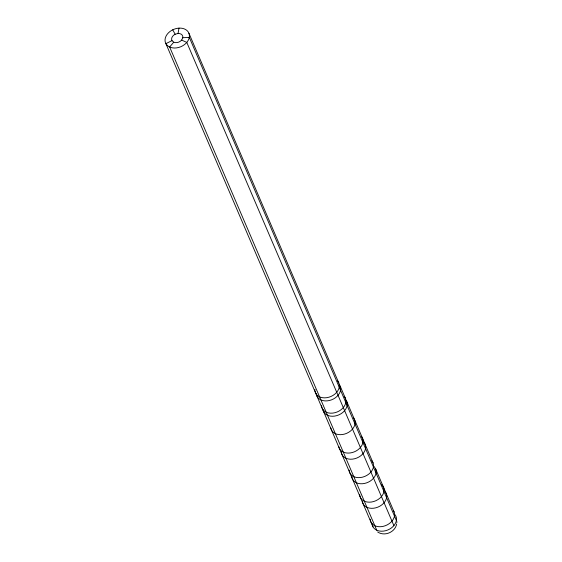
<?xml version="1.0" encoding="UTF-8"?>
<svg xmlns="http://www.w3.org/2000/svg" width="562" height="562" viewBox="0 0 562 562"><rect width="100%" height="100%" fill="white"/><g stroke="black" fill="none" stroke-linecap="round" stroke-linejoin="round"><path stroke-width="0.84" d="M396.913 522.456L396.955 521.768M396.393 520.56L189.296 37.366L182.798 37.738A5.838 4.334 -23.2 0 0 178.042 33.474L178.997 28.121M396.674 523.924C395.234 532.235 384.548 536.745 377.594 531.954M182.798 37.738L181.638 40.078A5.838 4.334 -23.2 0 1 173.728 42.192L169.654 47.018L376.751 530.212M178.042 33.474L175.147 34.247A5.838 4.334 -23.2 0 0 171.993 40.633L165.888 43.632L372.985 526.833M181.638 40.078L186.795 42.424L393.892 525.625M173.728 42.192L171.993 40.633M172.724 29.8L175.147 34.247M188.916 33.228A12.652 9.385 -23.2 0 1 174.41 48.023A12.652 9.385 -23.2 0 1 168.354 32.933A12.652 9.385 -23.2 0 1 188.916 33.228L338.851 383.059M340.172 386.129L345.426 398.402M346.747 401.472L373.049 462.849M375.683 468.989L394.095 511.947M394.714 514.335A12.652 9.385 -23.2 0 1 387.822 529.973A12.652 9.385 -23.2 0 1 372.128 523.672M393.309 510.507A12.652 9.385 -23.2 0 1 385.384 525.695A12.652 9.385 -23.2 0 1 370.21 519.19M361.745 436.857A12.652 9.385 -23.2 0 1 354.334 451.841A12.652 9.385 -23.2 0 1 338.717 446.376M353.336 417.798A12.652 9.385 -23.2 0 1 346.951 433.211A12.652 9.385 -23.2 0 1 330.828 427.963M345.44 399.385A12.652 9.385 -23.2 0 1 339.055 414.798A12.652 9.385 -23.2 0 1 322.939 409.55M337.551 380.973A12.652 9.385 -23.2 0 1 331.166 396.386A12.652 9.385 -23.2 0 1 315.043 391.138M314.966 390.309A12.652 9.385 -23.2 0 1 314.987 389.452M385.42 492.094A12.652 9.385 -23.2 0 1 378.008 507.079A12.652 9.385 -23.2 0 1 362.399 501.613M381.675 484.711A12.652 9.385 -23.2 0 1 375.88 500.721A12.652 9.385 -23.2 0 1 359.687 494.644M375.332 468.244A12.652 9.385 -23.2 0 1 366.452 482.92A12.652 9.385 -23.2 0 1 351.798 476.232M373.779 466.298A12.652 9.385 -23.2 0 1 374.896 467.549M363.853 442.343A12.652 9.385 -23.2 0 1 356.961 457.981A12.652 9.385 -23.2 0 1 341.274 451.679M371.749 460.756A12.652 9.385 -23.2 0 1 364.857 476.393A12.652 9.385 -23.2 0 1 349.164 470.092M339.385 384.689A12.652 9.385 -23.2 0 1 331.461 399.877A12.652 9.385 -23.2 0 1 316.287 393.372M344.127 396.315A12.652 9.385 -23.2 0 1 337.235 411.946A12.652 9.385 -23.2 0 1 321.548 405.652"/></g></svg>
